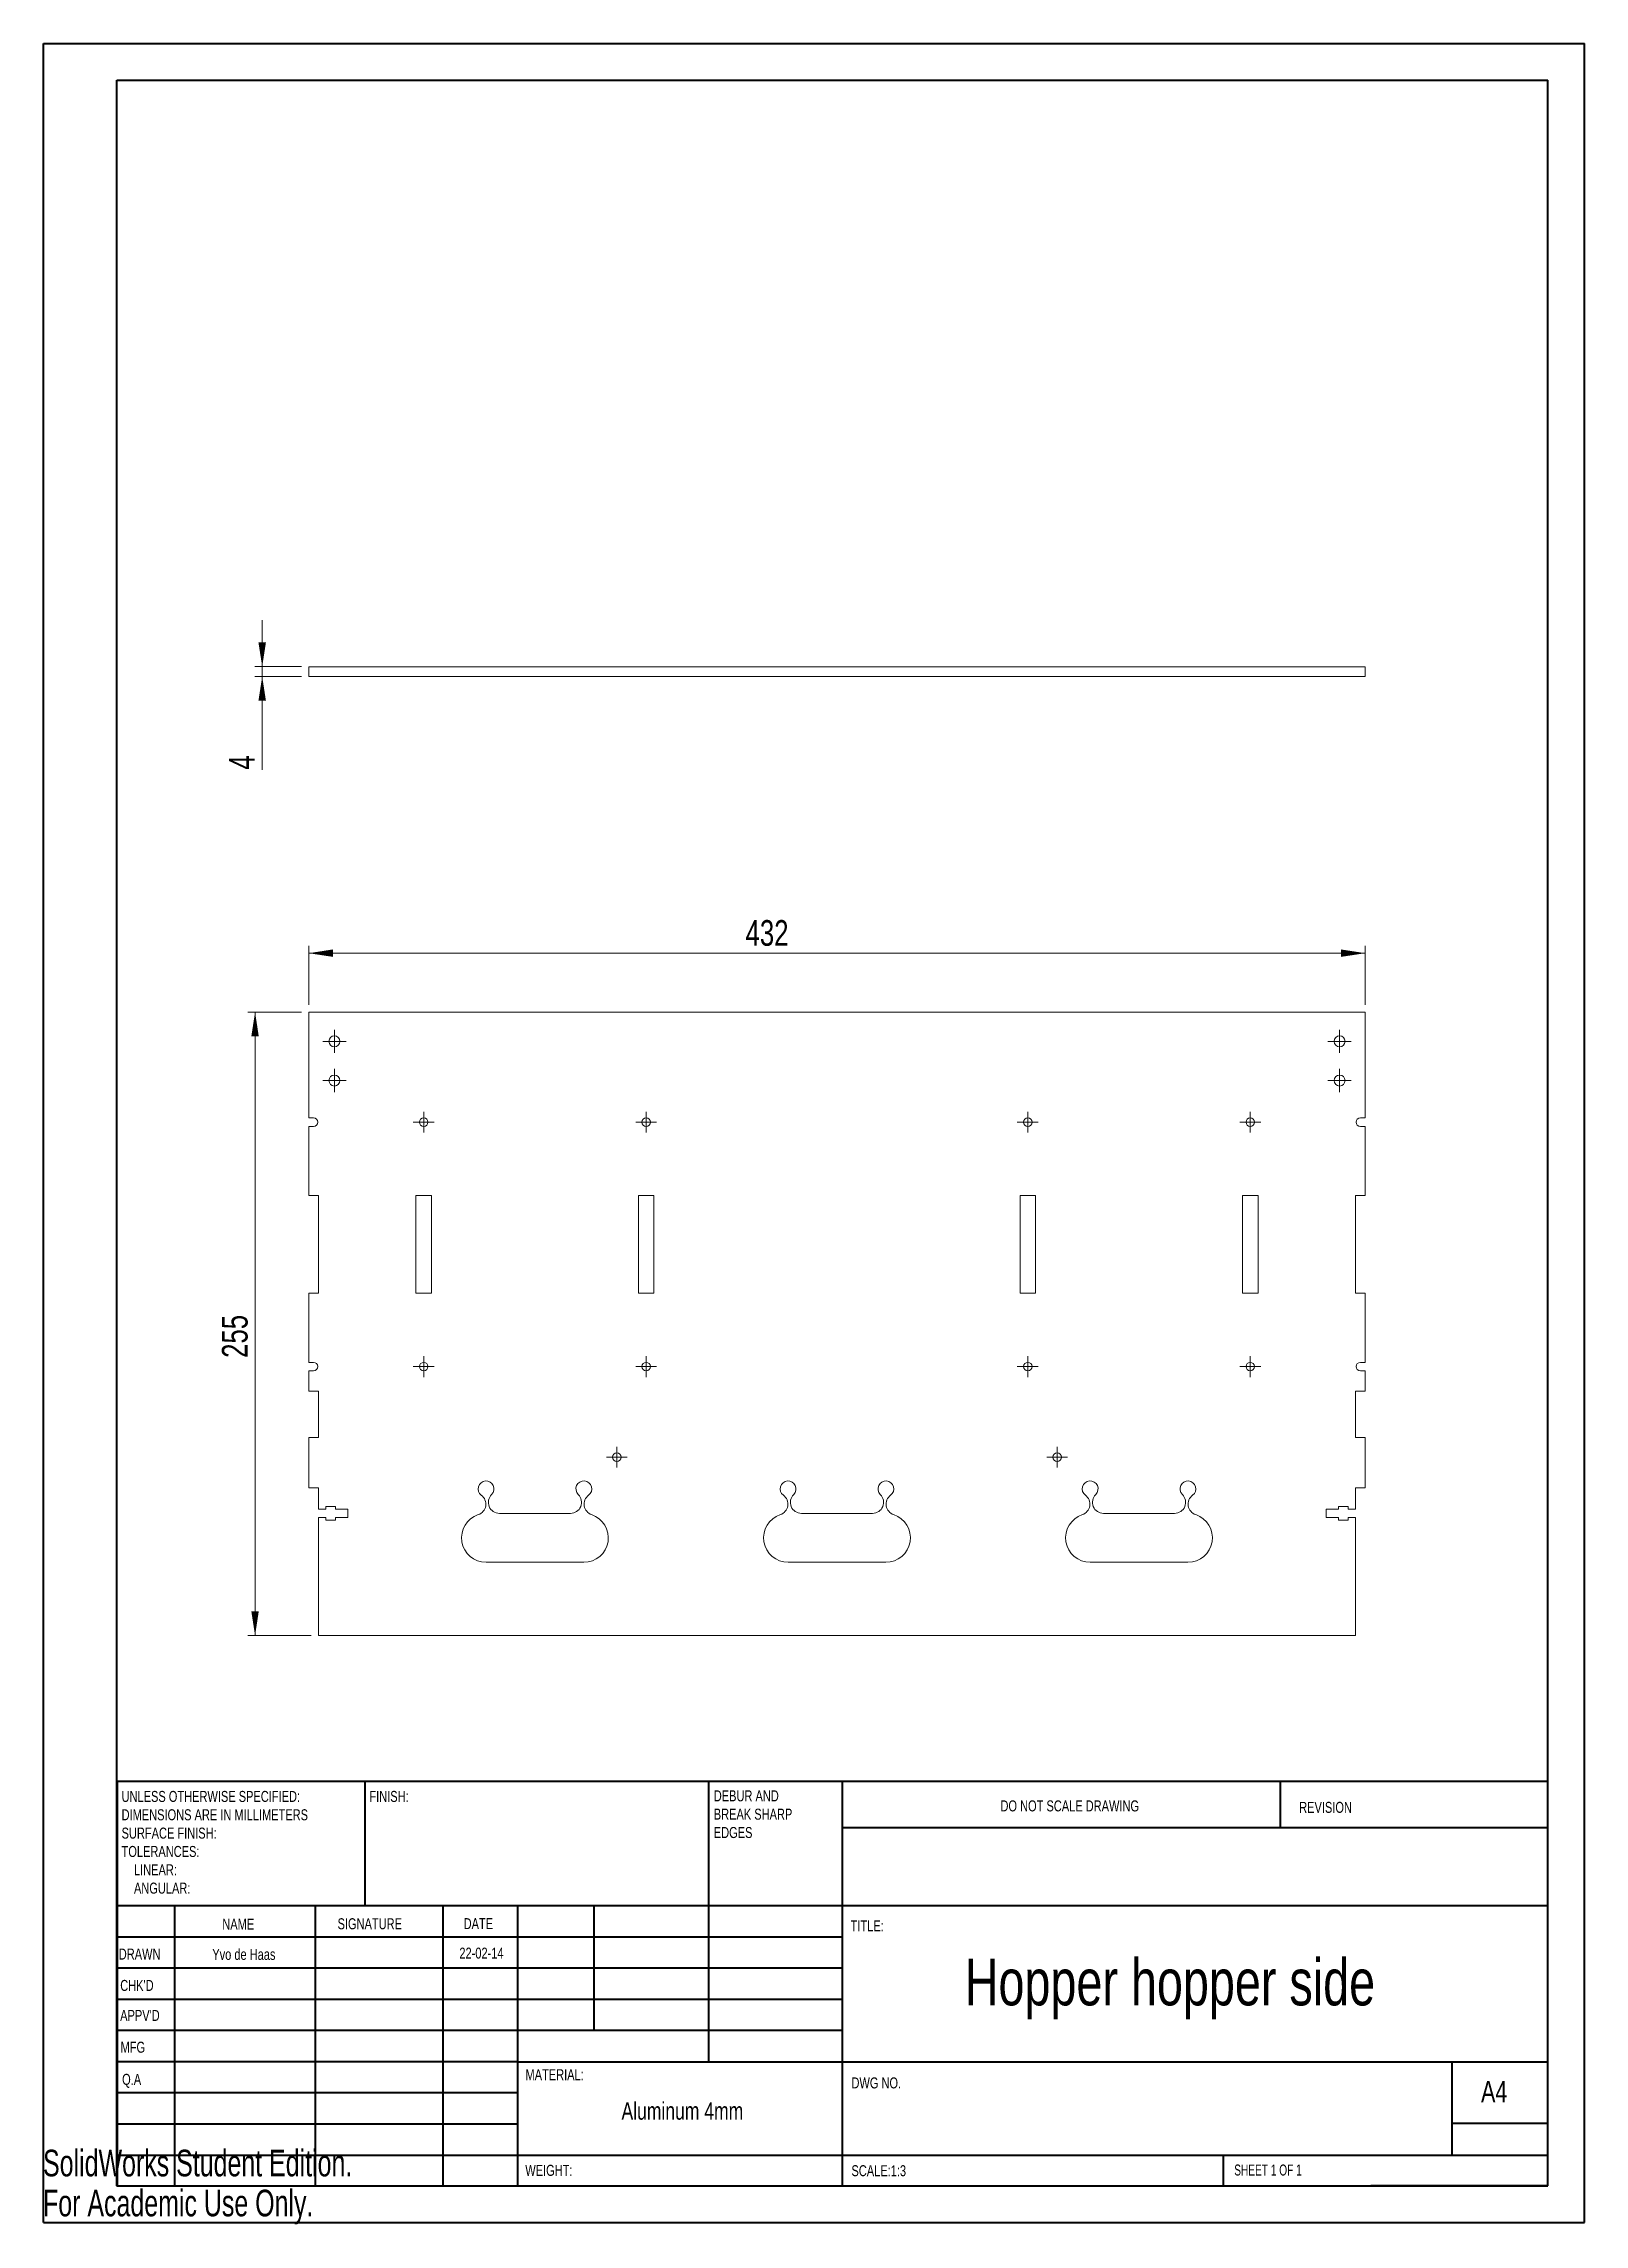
# Model space of a CAD drawing. Header units: millimetres. Extents: x 0 to 210, y 0 to 297.
import ezdxf

# ---------------------------------------------------------------- set-up
doc = ezdxf.new("R2010")
doc.units = ezdxf.units.MM
doc.styles.add('SLDTEXTSTYLE0', font='TXT', dxfattribs={"width": 0.75})
doc.styles.add('SLDTEXTSTYLE1', font='TXT', dxfattribs={"width": 0.6875})
doc.styles.add('SLDTEXTSTYLE2', font='TXT', dxfattribs={"width": 0.7})
doc.dimstyles.new('SLDDIMSTYLE0', dxfattribs={"dimtxt": 3.5, "dimasz": 3.302, "dimexe": 0, "dimexo": 0.0625, "dimgap": 0.875, "dimtad": 1, "dimlfac": 3, "dimrnd": 1e-09, "dimzin": 12, "dimdsep": 46, "dimtxsty": 'SLDTEXTSTYLE0', "dimsah": 1, "dimcen": 0.09, "dimadec": 0, "dimazin": 3, "dimtfac": 1, "dimtofl": 0, "dimtmove": 0, "dimatfit": 3, "dimfxl": 0, "dimfrac": 2, "dimtolj": 1, "dimtzin": 12, "dimarcsym": 0})
doc.dimstyles.new('SLDDIMSTYLE1', dxfattribs={"dimtxt": 3.5, "dimasz": 3.302, "dimexe": 0, "dimexo": 0.0625, "dimgap": 0.875, "dimtad": 1, "dimlfac": 3, "dimrnd": 1e-09, "dimzin": 12, "dimdsep": 46, "dimtxsty": 'SLDTEXTSTYLE0', "dimsah": 1, "dimcen": 0.09, "dimadec": 0, "dimazin": 3, "dimtfac": 1, "dimtmove": 0, "dimatfit": 0, "dimfxl": 0, "dimfrac": 2, "dimtolj": 1, "dimtzin": 12, "dimarcsym": 0})

# ---------------------------------------------------------------- blocks, each defined once
blk = doc.blocks.new('SW_NOTE_0')
at = {"color": 0, "linetype": 'Continuous', "lineweight": 0, "char_height": 1.5, "attachment_point": 1, "style": 'SLDTEXTSTYLE0'}
for s, insert in [('DEBUR AND', (0, 1.93)), ('BREAK SHARP', (0, -0.57)), ('EDGES', (0, -3.07))]:
    blk.add_mtext(s, dxfattribs=dict(at, insert=insert))
blk = doc.blocks.new('SW_NOTE_1')
at = {"color": 0, "linetype": 'Continuous', "lineweight": 0, "char_height": 1.5, "attachment_point": 1, "style": 'SLDTEXTSTYLE0'}
for s, insert in [('UNLESS OTHERWISE SPECIFIED:', (0, 1.93)), ('DIMENSIONS ARE IN MILLIMETERS', (0, -0.57)), ('TOLERANCES:', (0, -5.57)), ('SURFACE FINISH:', (0, -3.07)), ('LINEAR:', (1.69, -8.07)), ('ANGULAR:', (1.69, -10.57))]:
    blk.add_mtext(s, dxfattribs=dict(at, insert=insert))
blk = doc.blocks.new('_D')
at = {"color": 7, "linetype": 'Continuous', "lineweight": 0}
for p, q in [((36.21, 166.21), (36.21, 174.23)), ((180.21, 173.23), (36.21, 173.23)), ((180.21, 166.21), (180.21, 174.23))]:
    blk.add_line(p, q, dxfattribs=at)
for points in [[(36.21, 173.23), (39.51, 172.73), (39.51, 173.74)], [(180.21, 173.23), (176.91, 173.74), (176.91, 172.73)]]:
    blk.add_solid(points, dxfattribs=at)
at = {"color": 7, "linetype": 'Continuous', "lineweight": 0, "insert": (95.75, 177.74, -0.63), "char_height": 3.5, "attachment_point": 1, "style": 'SLDTEXTSTYLE0'}
blk.add_mtext('432', dxfattribs=at)
blk = doc.blocks.new('_D_1')
at = {"color": 7, "linetype": 'Continuous', "lineweight": 0}
for p, q in [((35.21, 165.21), (27.9, 165.21)), ((28.9, 165.21), (28.9, 80.21)), ((36.55, 80.21), (27.9, 80.21))]:
    blk.add_line(p, q, dxfattribs=at)
for points in [[(28.9, 165.21), (28.39, 161.91), (29.4, 161.91)], [(28.9, 80.21), (29.4, 83.51), (28.39, 83.51)]]:
    blk.add_solid(points, dxfattribs=at)
at = {"color": 7, "linetype": 'Continuous', "lineweight": 0, "insert": (24.38, 118.07, -0.63), "char_height": 3.5, "attachment_point": 1, "rotation": 90, "style": 'SLDTEXTSTYLE0'}
blk.add_mtext('255', dxfattribs=at)
blk = doc.blocks.new('SW_CENTERMARKSYMBOL_0')
at = {"color": 0, "linetype": 'Continuous', "lineweight": 0}
for p, q in [((-0.83, 0), (-1.42, 0)), ((0, 0), (-0.83, 0)), ((0, 0.83), (0, 1.42)), ((0, 0), (0, 0.83)), ((0, 0), (0, -0.83)), ((0, 0), (0.83, 0)), ((0.83, 0), (1.42, 0)), ((0, -0.83), (0, -1.42))]:
    blk.add_line(p, q, dxfattribs=at)
blk = doc.blocks.new('SW_CENTERMARKSYMBOL_1')
at = {"color": 0, "linetype": 'Continuous', "lineweight": 0}
for p, q in [((-0.83, 0), (-1.42, 0)), ((0, 0), (-0.83, 0)), ((0, 0.83), (0, 1.42)), ((0, 0), (0, 0.83)), ((0, 0), (0, -0.83)), ((0, 0), (0.83, 0)), ((0.83, 0), (1.42, 0)), ((0, -0.83), (0, -1.42))]:
    blk.add_line(p, q, dxfattribs=at)
blk = doc.blocks.new('SW_CENTERMARKSYMBOL_2')
at = {"color": 0, "linetype": 'Continuous', "lineweight": 0}
for p, q in [((-0.83, 0), (-1.42, 0)), ((0, 0), (-0.83, 0)), ((0, 0.83), (0, 1.42)), ((0, 0), (0, 0.83)), ((0, 0), (0, -0.83)), ((0, 0), (0.83, 0)), ((0.83, 0), (1.42, 0)), ((0, -0.83), (0, -1.42))]:
    blk.add_line(p, q, dxfattribs=at)
blk = doc.blocks.new('SW_CENTERMARKSYMBOL_3')
at = {"color": 0, "linetype": 'Continuous', "lineweight": 0}
for p, q in [((-0.83, 0), (-1.42, 0)), ((0, 0), (-0.83, 0)), ((0, 0.83), (0, 1.42)), ((0, 0), (0, 0.83)), ((0, 0), (0, -0.83)), ((0, 0), (0.83, 0)), ((0.83, 0), (1.42, 0)), ((0, -0.83), (0, -1.42))]:
    blk.add_line(p, q, dxfattribs=at)
blk = doc.blocks.new('SW_CENTERMARKSYMBOL_4')
at = {"color": 0, "linetype": 'Continuous', "lineweight": 0}
for p, q in [((-0.83, 0), (-1.42, 0)), ((0, 0), (-0.83, 0)), ((0, 0.83), (0, 1.42)), ((0, 0), (0, 0.83)), ((0, 0), (0, -0.83)), ((0, 0), (0.83, 0)), ((0.83, 0), (1.42, 0)), ((0, -0.83), (0, -1.42))]:
    blk.add_line(p, q, dxfattribs=at)
blk = doc.blocks.new('SW_CENTERMARKSYMBOL_5')
at = {"color": 0, "linetype": 'Continuous', "lineweight": 0}
for p, q in [((-0.83, 0), (-1.42, 0)), ((0, 0), (-0.83, 0)), ((0, 0.83), (0, 1.42)), ((0, 0), (0, 0.83)), ((0, 0), (0, -0.83)), ((0, 0), (0.83, 0)), ((0.83, 0), (1.42, 0)), ((0, -0.83), (0, -1.42))]:
    blk.add_line(p, q, dxfattribs=at)
blk = doc.blocks.new('SW_CENTERMARKSYMBOL_6')
at = {"color": 0, "linetype": 'Continuous', "lineweight": 0}
for p, q in [((-0.83, 0), (-1.42, 0)), ((0, 0), (-0.83, 0)), ((0, 0.83), (0, 1.42)), ((0, 0), (0, 0.83)), ((0, 0), (0, -0.83)), ((0, 0), (0.83, 0)), ((0.83, 0), (1.42, 0)), ((0, -0.83), (0, -1.42))]:
    blk.add_line(p, q, dxfattribs=at)
blk = doc.blocks.new('SW_CENTERMARKSYMBOL_7')
at = {"color": 0, "linetype": 'Continuous', "lineweight": 0}
for p, q in [((-0.83, 0), (-1.42, 0)), ((0, 0), (-0.83, 0)), ((0, 0.83), (0, 1.42)), ((0, 0), (0, 0.83)), ((0, 0), (0, -0.83)), ((0, 0), (0.83, 0)), ((0.83, 0), (1.42, 0)), ((0, -0.83), (0, -1.42))]:
    blk.add_line(p, q, dxfattribs=at)
blk = doc.blocks.new('SW_CENTERMARKSYMBOL_8')
at = {"color": 0, "linetype": 'Continuous', "lineweight": 0}
for p, q in [((-0.83, 0), (-1.42, 0)), ((0, 0), (-0.83, 0)), ((0, 0.83), (0, 1.42)), ((0, 0), (0, 0.83)), ((0, 0), (0, -0.83)), ((0, 0), (0.83, 0)), ((0.83, 0), (1.42, 0)), ((0, -0.83), (0, -1.42))]:
    blk.add_line(p, q, dxfattribs=at)
blk = doc.blocks.new('SW_CENTERMARKSYMBOL_9')
at = {"color": 0, "linetype": 'Continuous', "lineweight": 0}
for p, q in [((-0.83, 0), (-1.42, 0)), ((0, 0), (-0.83, 0)), ((0, 0.83), (0, 1.42)), ((0, 0), (0, 0.83)), ((0, 0), (0, -0.83)), ((0, 0), (0.83, 0)), ((0.83, 0), (1.42, 0)), ((0, -0.83), (0, -1.42))]:
    blk.add_line(p, q, dxfattribs=at)
blk = doc.blocks.new('SW_CENTERMARKSYMBOL_10')
at = {"color": 0, "linetype": 'Continuous', "lineweight": 0}
for p, q in [((-0.83, 0), (-1.58, 0)), ((0, 0), (-0.83, 0)), ((0, 0.83), (0, 1.58)), ((0, 0), (0, 0.83)), ((0, 0), (0, -0.83)), ((0, 0), (0.83, 0)), ((0.83, 0), (1.58, 0)), ((0, -0.83), (0, -1.58))]:
    blk.add_line(p, q, dxfattribs=at)
blk = doc.blocks.new('SW_CENTERMARKSYMBOL_11')
at = {"color": 0, "linetype": 'Continuous', "lineweight": 0}
for p, q in [((-0.83, 0), (-1.58, 0)), ((0, 0), (-0.83, 0)), ((0, 0.83), (0, 1.58)), ((0, 0), (0, 0.83)), ((0, 0), (0, -0.83)), ((0, 0), (0.83, 0)), ((0.83, 0), (1.58, 0)), ((0, -0.83), (0, -1.58))]:
    blk.add_line(p, q, dxfattribs=at)
blk = doc.blocks.new('SW_CENTERMARKSYMBOL_12')
at = {"color": 0, "linetype": 'Continuous', "lineweight": 0}
for p, q in [((-0.83, 0), (-1.58, 0)), ((0, 0), (-0.83, 0)), ((0, 0.83), (0, 1.58)), ((0, 0), (0, 0.83)), ((0, 0), (0, -0.83)), ((0, 0), (0.83, 0)), ((0.83, 0), (1.58, 0)), ((0, -0.83), (0, -1.58))]:
    blk.add_line(p, q, dxfattribs=at)
blk = doc.blocks.new('SW_CENTERMARKSYMBOL_13')
at = {"color": 0, "linetype": 'Continuous', "lineweight": 0}
for p, q in [((-0.83, 0), (-1.58, 0)), ((0, 0), (-0.83, 0)), ((0, 0.83), (0, 1.58)), ((0, 0), (0, 0.83)), ((0, 0), (0, -0.83)), ((0, 0), (0.83, 0)), ((0.83, 0), (1.58, 0)), ((0, -0.83), (0, -1.58))]:
    blk.add_line(p, q, dxfattribs=at)
blk = doc.blocks.new('_D_2')
at = {"color": 7, "linetype": 'Continuous', "lineweight": 0}
for p, q in [((29.87, 212.29), (29.87, 218.64)), ((35.21, 212.29), (28.87, 212.29)), ((29.87, 210.95), (29.87, 212.29)), ((35.21, 210.95), (28.87, 210.95)), ((29.87, 210.95), (29.87, 198.24))]:
    blk.add_line(p, q, dxfattribs=at)
for points in [[(29.87, 212.29), (30.38, 215.59), (29.36, 215.59)], [(29.87, 210.95), (29.36, 207.65), (30.38, 207.65)]]:
    blk.add_solid(points, dxfattribs=at)
at = {"color": 7, "linetype": 'Continuous', "lineweight": 0, "insert": (25.36, 198.24, 0.03), "char_height": 3.5, "attachment_point": 1, "rotation": 90, "style": 'SLDTEXTSTYLE0'}
blk.add_mtext('4', dxfattribs=at)

msp = doc.modelspace()

# ---------------------------------------------------------------- linework, layer by layer
at = {"color": 7, "linetype": 'Continuous', "lineweight": 40}
for p, q in [((0.0788, 0.2148), (0.0788, 297.2148)), ((0.0788, 297.2148), (210.0788, 297.2148)), ((210.0788, 0.2148), (210.0788, 297.2148)), ((210.0788, 292.2148), (210.0788, 297.2148)), ((10.0788, 292.2148), (205.0788, 292.2148)), ((10.0788, 5.2148), (10.0788, 292.2148)), ((205.0788, 5.2148), (205.0788, 292.2148)), ((10.1108, 60.3709), (205.0788, 60.3709)), ((10.1108, 60.3709), (10.1108, 5.1209)), ((43.9108, 43.3709), (43.9108, 60.3709)), ((90.7108, 60.3709), (90.7108, 22.1209)), ((108.9108, 60.3709), (108.9108, 5.1209)), ((168.6788, 54.0898), (168.6788, 60.4648)), ((205.0788, 53.9959), (108.9108, 53.9959)), ((205.0788, 43.3709), (10.1108, 43.3709)), ((17.9108, 43.3709), (17.9108, 5.1209)), ((37.1018, 43.3709), (37.1018, 5.1209)), ((54.5097, 43.3709), (54.5097, 5.1209)), ((64.7108, 5.1209), (64.7108, 43.3709)), ((75.1108, 26.3709), (75.1108, 43.3709)), ((108.9108, 39.1209), (10.1108, 39.1209)), ((108.9108, 34.8709), (10.1108, 34.8709)), ((108.9108, 30.6209), (10.1108, 30.6209)), ((108.9108, 26.3709), (10.1108, 26.3709)), ((64.7108, 22.1209), (10.1108, 22.1209)), ((64.7108, 22.1209), (205.0788, 22.1209)), ((192.0788, 9.4648), (192.0788, 22.2148)), ((64.7108, 17.8709), (10.1108, 17.8709)), ((64.7108, 13.6209), (10.1108, 13.6209)), ((205.0788, 13.7148), (192.0788, 13.7148)), ((10.1108, 9.3709), (205.0788, 9.3709)), ((160.8788, 5.2148), (160.8788, 9.4648)), ((10.0788, 5.2148), (205.0788, 5.2148)), ((205.0788, 5.2148), (180.9883, 5.2148)), ((0.0788, 0.2148), (210.0788, 0.2148))]:
    msp.add_line(p, q, dxfattribs=at)
at = {"color": 7, "linetype": 'Continuous', "lineweight": 15}
for p, q in [((36.2122, 210.9518), (36.2122, 212.2852)), ((36.2122, 212.2852), (180.2122, 212.2852)), ((180.2122, 210.9518), (180.2122, 212.2852)), ((36.2122, 210.9518), (180.2122, 210.9518)), ((36.2122, 150.7921), (36.2122, 165.2088)), ((36.2122, 165.2088), (180.2122, 165.2088)), ((180.2122, 165.2088), (180.2122, 150.7921)), ((36.2122, 150.7921), (36.8789, 150.7921)), ((36.2122, 140.2088), (36.2122, 149.6254)), ((36.8789, 149.6254), (36.2122, 149.6254)), ((179.5455, 150.7921), (180.2122, 150.7921)), ((180.2122, 149.6254), (179.5455, 149.6254)), ((180.2122, 149.6254), (180.2122, 140.2088)), ((36.2122, 140.2088), (37.5455, 140.2088)), ((37.5455, 140.2088), (37.5455, 126.8754)), ((50.8289, 140.2088), (52.9289, 140.2088)), ((50.8289, 126.8754), (50.8289, 140.2088)), ((52.9289, 140.2088), (52.9289, 126.8754)), ((81.1622, 140.2088), (83.2622, 140.2088)), ((81.1622, 126.8754), (81.1622, 140.2088)), ((83.2622, 140.2088), (83.2622, 126.8754)), ((133.1622, 126.8754), (133.1622, 140.2088)), ((133.1622, 140.2088), (135.2622, 140.2088)), ((135.2622, 140.2088), (135.2622, 126.8754)), ((163.4955, 126.8754), (163.4955, 140.2088)), ((163.4955, 140.2088), (165.5955, 140.2088)), ((165.5955, 140.2088), (165.5955, 126.8754)), ((178.8789, 140.2088), (180.2122, 140.2088)), ((178.8789, 126.8754), (178.8789, 140.2088)), ((36.2122, 117.4588), (36.2122, 126.8754)), ((37.5455, 126.8754), (36.2122, 126.8754)), ((52.9289, 126.8754), (50.8289, 126.8754)), ((83.2622, 126.8754), (81.1622, 126.8754)), ((135.2622, 126.8754), (133.1622, 126.8754)), ((165.5955, 126.8754), (163.4955, 126.8754)), ((180.2122, 126.8754), (178.8789, 126.8754)), ((180.2122, 126.8754), (180.2122, 117.4588)), ((36.2122, 117.4588), (36.8789, 117.4588)), ((36.2122, 113.5421), (36.2122, 116.2921)), ((36.8789, 116.2921), (36.2122, 116.2921)), ((179.5455, 117.4588), (180.2122, 117.4588)), ((180.2122, 116.2921), (179.5455, 116.2921)), ((180.2122, 116.2921), (180.2122, 113.5421)), ((36.2122, 113.5421), (37.5455, 113.5421)), ((37.5455, 113.5421), (37.5455, 107.2088)), ((178.8789, 113.5421), (180.2122, 113.5421)), ((178.8789, 107.2088), (178.8789, 113.5421)), ((36.2122, 100.3754), (36.2122, 107.2088)), ((36.2122, 107.2088), (37.5455, 107.2088)), ((178.8789, 107.2088), (180.2122, 107.2088)), ((180.2122, 107.2088), (180.2122, 100.3754)), ((37.5455, 100.3754), (36.2122, 100.3754)), ((37.5455, 100.3754), (37.5455, 97.4588)), ((180.2122, 100.3754), (178.8789, 100.3754)), ((178.8789, 97.4588), (178.8789, 100.3754)), ((37.5455, 97.4588), (38.5455, 97.4588)), ((37.5455, 96.2921), (37.5455, 80.2088)), ((38.5455, 96.2921), (37.5455, 96.2921)), ((38.5455, 97.7921), (39.8789, 97.7921)), ((38.5455, 97.4588), (38.5455, 97.7921)), ((38.5455, 95.9588), (38.5455, 96.2921)), ((39.8789, 95.9588), (38.5455, 95.9588)), ((39.8789, 97.7921), (39.8789, 97.4588)), ((39.8789, 97.4588), (41.5455, 97.4588)), ((39.8789, 96.2921), (39.8789, 95.9588)), ((41.5455, 96.2921), (39.8789, 96.2921)), ((41.5455, 97.4588), (41.5455, 96.2921)), ((62.1989, 96.8754), (71.8922, 96.8754)), ((103.3655, 96.8754), (113.0588, 96.8754)), ((144.5322, 96.8754), (154.2255, 96.8754)), ((174.8789, 97.4588), (176.5455, 97.4588)), ((174.8789, 96.2921), (174.8789, 97.4588)), ((176.5455, 96.2921), (174.8789, 96.2921)), ((176.5455, 97.7921), (177.8789, 97.7921)), ((176.5455, 97.4588), (176.5455, 97.7921)), ((176.5455, 95.9588), (176.5455, 96.2921)), ((177.8789, 95.9588), (176.5455, 95.9588)), ((177.8789, 97.7921), (177.8789, 97.4588)), ((177.8789, 97.4588), (178.8789, 97.4588)), ((177.8789, 96.2921), (177.8789, 95.9588)), ((178.8789, 96.2921), (177.8789, 96.2921)), ((178.8789, 80.2088), (178.8789, 96.2921)), ((73.7122, 90.2088), (60.3789, 90.2088)), ((114.8789, 90.2088), (101.5455, 90.2088)), ((156.0455, 90.2088), (142.7122, 90.2088)), ((178.8789, 80.2088), (37.5455, 80.2088))]:
    msp.add_line(p, q, dxfattribs=at)
for centre, radius in [((39.7122, 161.2088), 0.75), ((176.7122, 161.2088), 0.75), ((39.7122, 155.8754), 0.75), ((176.7122, 155.8754), 0.75), ((51.8789, 150.2088), 0.5833), ((82.2122, 150.2088), 0.5833), ((134.2122, 150.2088), 0.5833), ((164.5455, 150.2088), 0.5833), ((51.8789, 116.8754), 0.5833), ((82.2122, 116.8754), 0.5833), ((134.2122, 116.8754), 0.5833), ((164.5455, 116.8754), 0.5833), ((78.2122, 104.5421), 0.5833), ((138.2122, 104.5421), 0.5833)]:
    msp.add_circle(centre, radius, dxfattribs=at)
for centre, radius, start, end in [((36.8789, 150.2088), 0.5833, 270, 90), ((179.5455, 150.2088), 0.5833, 90, 270), ((36.8789, 116.8754), 0.5833, 270, 90), ((179.5455, 116.8754), 0.5833, 90, 270), ((60.3789, 100.2088), 1.0833, 314.791325, 233.692112), ((73.7122, 100.2088), 1.0833, 306.307888, 225.208675), ((101.5455, 100.2088), 1.0833, 314.791325, 233.692112), ((114.8789, 100.2088), 1.0833, 306.307888, 225.208675), ((142.7122, 100.2088), 1.0833, 314.791325, 233.692112), ((156.0455, 100.2088), 1.0833, 306.307888, 225.208675), ((58.8492, 98.127), 1.5, 288.450191, 53.692112), ((62.1989, 98.3754), 1.5, 134.791325, 270), ((71.8922, 98.3754), 1.5, 270, 45.208675), ((75.2418, 98.127), 1.5, 126.307888, 251.549809), ((100.0159, 98.127), 1.5, 288.450191, 53.692112), ((103.3655, 98.3754), 1.5, 134.791325, 270), ((113.0588, 98.3754), 1.5, 270, 45.208675), ((116.4085, 98.127), 1.5, 126.307888, 251.549809), ((141.1825, 98.127), 1.5, 288.450191, 53.692112), ((144.5322, 98.3754), 1.5, 134.791325, 270), ((154.2255, 98.3754), 1.5, 270, 45.208675), ((157.5752, 98.127), 1.5, 126.307888, 251.549809), ((60.3789, 93.5421), 3.3333, 108.450191, 270), ((73.7122, 93.5421), 3.3333, 270, 71.549809), ((101.5455, 93.5421), 3.3333, 108.450191, 270), ((114.8789, 93.5421), 3.3333, 270, 71.549809), ((142.7122, 93.5421), 3.3333, 108.450191, 270), ((156.0455, 93.5421), 3.3333, 270, 71.549809)]:
    msp.add_arc(centre, radius, start, end, dxfattribs=at)

# ---------------------------------------------------------------- block references
at = {"color": 7, "linetype": 'Continuous', "lineweight": 0}
for name, p in [('SW_CENTERMARKSYMBOL_10', (39.7122, 161.2088)), ('SW_CENTERMARKSYMBOL_13', (176.7122, 161.2088)), ('SW_CENTERMARKSYMBOL_11', (39.7122, 155.8754)), ('SW_CENTERMARKSYMBOL_12', (176.7122, 155.8754)), ('SW_CENTERMARKSYMBOL_4', (51.8789, 150.2088)), ('SW_CENTERMARKSYMBOL_7', (82.2122, 150.2088)), ('SW_CENTERMARKSYMBOL_0', (134.2122, 150.2088)), ('SW_CENTERMARKSYMBOL_3', (164.5455, 150.2088)), ('SW_CENTERMARKSYMBOL_5', (51.8789, 116.8754)), ('SW_CENTERMARKSYMBOL_6', (82.2122, 116.8754)), ('SW_CENTERMARKSYMBOL_1', (134.2122, 116.8754)), ('SW_CENTERMARKSYMBOL_2', (164.5455, 116.8754)), ('SW_CENTERMARKSYMBOL_9', (78.2122, 104.5421)), ('SW_CENTERMARKSYMBOL_8', (138.2122, 104.5421)), ('SW_NOTE_1', (10.7045, 57.1083)), ('SW_NOTE_0', (91.42, 57.1904))]:
    msp.add_blockref(name, p, dxfattribs=at)

# ---------------------------------------------------------------- texts
for s, insert, char_height, attachment_point, style in [('FINISH:', (44.4821, 59.0402), 1.5, 1, 'SLDTEXTSTYLE0'), ('DO NOT SCALE DRAWING', (130.4935, 57.7478), 1.5, 1, 'SLDTEXTSTYLE0'), ('REVISION', (171.2064, 57.5497), 1.5, 1, 'SLDTEXTSTYLE0'), ('NAME', (24.4331, 41.6224), 1.5, 1, 'SLDTEXTSTYLE0'), ('SIGNATURE', (40.1444, 41.6827), 1.5, 1, 'SLDTEXTSTYLE0'), ('DATE', (57.3255, 41.6971), 1.5, 1, 'SLDTEXTSTYLE0'), ('TITLE:', (110.067, 41.3993), 1.5, 1, 'SLDTEXTSTYLE0'), ('DRAWN', (10.323, 37.5506), 1.5, 1, 'SLDTEXTSTYLE0'), ('Yvo de Haas', (27.374, 37.5043), 1.4986, 2, 'SLDTEXTSTYLE0'), ('22-02-14', (59.7545, 37.68), 1.4986, 2, 'SLDTEXTSTYLE0'), ('Hopper hopper side', (153.5891, 36.1558), 6.35, 2, 'SLDTEXTSTYLE0'), ("CHK'D", (10.5213, 33.2753), 1.5, 1, 'SLDTEXTSTYLE0'), ("APPV'D", (10.5125, 29.1852), 1.5, 1, 'SLDTEXTSTYLE0'), ('MFG', (10.566, 24.8546), 1.5, 1, 'SLDTEXTSTYLE0'), ('MATERIAL:', (65.7567, 21.107), 1.5, 1, 'SLDTEXTSTYLE0'), ('Q.A', (10.7799, 20.4706), 1.5, 1, 'SLDTEXTSTYLE0'), ('DWG NO.', (110.1848, 19.9896), 1.5, 1, 'SLDTEXTSTYLE0'), ('A4', (195.9998, 19.5152), 2.91042, 1, 'SLDTEXTSTYLE0'), ('Aluminum 4mm', (87.1391, 16.6065), 2.38125, 2, 'SLDTEXTSTYLE0'), ('WEIGHT:', (65.7286, 8.0702), 1.4986, 1, 'SLDTEXTSTYLE0'), ('SCALE:1:3', (110.1848, 8.021), 1.5, 1, 'SLDTEXTSTYLE0'), ('SHEET 1 OF 1', (162.3571, 8.1149), 1.5, 1, 'SLDTEXTSTYLE1')]:
    msp.add_mtext(s, dxfattribs=dict(at, insert=insert, char_height=char_height, attachment_point=attachment_point, style=style))
at = {"color": 7, "linetype": 'Continuous', "char_height": 3.633, "attachment_point": 1, "style": 'SLDTEXTSTYLE2'}
for s, insert in [('SolidWorks Student Edition.', (0, 10.1327)), ('For Academic Use Only.', (0, 4.6832))]:
    msp.add_mtext(s, dxfattribs=dict(at, insert=insert))

# ---------------------------------------------------------------- dimensions: what is measured, and where the dimension line sits
at = {"color": 7, "linetype": 'Continuous', "lineweight": 0}
for base, p1, p2, dimstyle, picture, middle in [((29.8686, 212.2852), (36.2122, 210.9518), (36.2122, 212.2852), 'SLDDIMSTYLE1', '_D_2', (29.8686, 200.9518)), ((28.8959, 80.2088), (36.2122, 165.2088), (37.5455, 80.2088), 'SLDDIMSTYLE0', '_D_1', (28.8959, 123.3686))]:
    dim = msp.add_linear_dim(base=base, p1=p1, p2=p2, angle=90, dimstyle=dimstyle, dxfattribs=at)
    dim.commit()
    dim.dimension.update_dxf_attribs({"geometry": picture, "text_midpoint": middle, "dimtype": 160})
dim = msp.add_linear_dim(base=(36.2122, 173.2331), p1=(180.2122, 165.2088), p2=(36.2122, 165.2088), dimstyle='SLDDIMSTYLE0', dxfattribs=at)
dim.commit()
dim.dimension.update_dxf_attribs({"geometry": '_D', "text_midpoint": (101.0488, 173.2331), "dimtype": 160})

doc.saveas('drawing.dxf')
